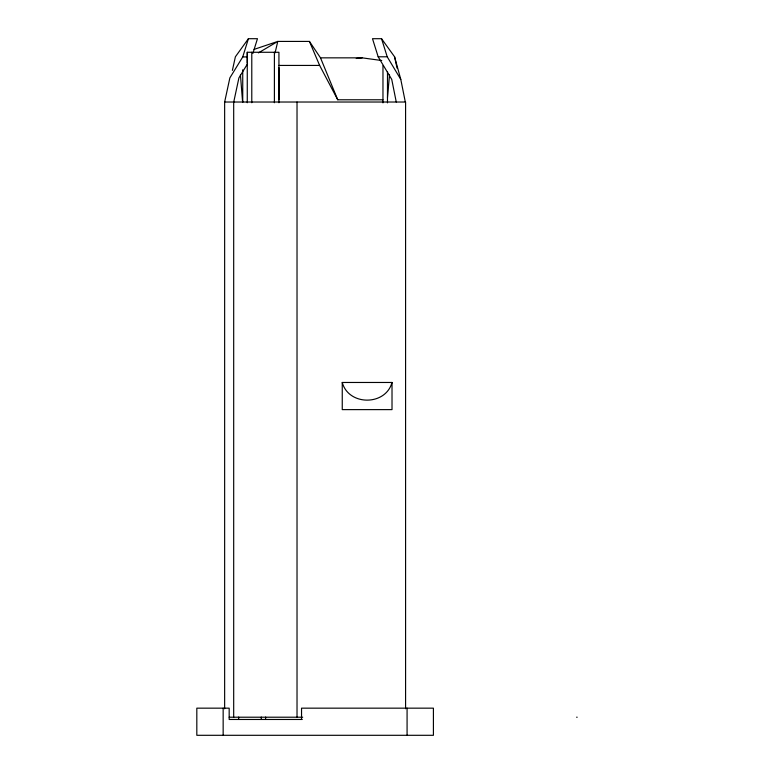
<?xml version="1.0" encoding="UTF-8"?>
<svg xmlns="http://www.w3.org/2000/svg" width="774" height="774" viewBox="0 0 774 774"><rect width="100%" height="100%" fill="white"/><g stroke="black" fill="none" stroke-linecap="round" stroke-linejoin="round"><path stroke-width="1.16" d="M278.93 99.778L278.93 67.686M247.264 62.926L247.264 52.274L278.93 52.274L278.93 102.739M387.484 97.485L389.516 74.885M233.738 102.023L238.914 77.884L247.516 63.836M224.644 708.742L224.644 102.023L229.868 77.884L242.717 56.966L248.415 38.7L257.461 38.7L252.885 53.416M232.393 70.366L235.383 56.792L248.415 38.7M275.089 52.845L277.769 41.419L309.436 41.419L320.504 57.847L337.735 99.778L382.966 99.778M392.012 382.472C385.626 406.011 348.639 406.011 342.253 382.472L392.012 382.472L392.012 409.62L342.253 409.62L342.253 382.472M258.448 52.874L277.769 41.419L254.046 49.401M356.243 58.485L362.164 57.847L381.737 60.527M242.717 56.966L247.274 56.889M405.315 102.023L400.787 79.412L394.576 56.792L381.543 38.7L372.497 38.7L378.167 56.792L391.741 79.412L396.259 102.023M378.167 56.792L387.213 56.792L400.787 79.412M320.504 57.847L362.164 57.847M278.93 65.432L319.633 65.432L337.735 99.778M224.644 102.023L405.586 102.023L405.586 708.742M229.172 717.208L302.682 717.208M576.611 717.208L577.181 717.208M302.218 719.472L229.172 719.472L229.172 708.162L196.819 708.162L196.819 735.3L433.411 735.3L433.411 708.162L301.541 708.162L301.541 719.472M309.436 41.419L319.633 65.432M381.543 38.7L387.213 56.792M394.576 56.792L397.062 68.102M240.443 74.885L242.601 102.052M407.076 708.162L407.076 735.3M387.484 71.663L387.484 102.865M382.966 65.655L382.966 102.865M297.023 102.023L297.023 717.208M274.402 52.274L274.402 102.739M265.598 717.063L265.598 719.472M261.273 717.063L261.273 719.472M251.782 52.274L251.782 102.739M247.264 52.274L247.264 102.739M242.736 69.776L242.736 102.342M238.663 717.092L238.663 719.472M233.69 102.023L233.69 717.208M223.154 708.162L223.154 735.3"/></g></svg>
